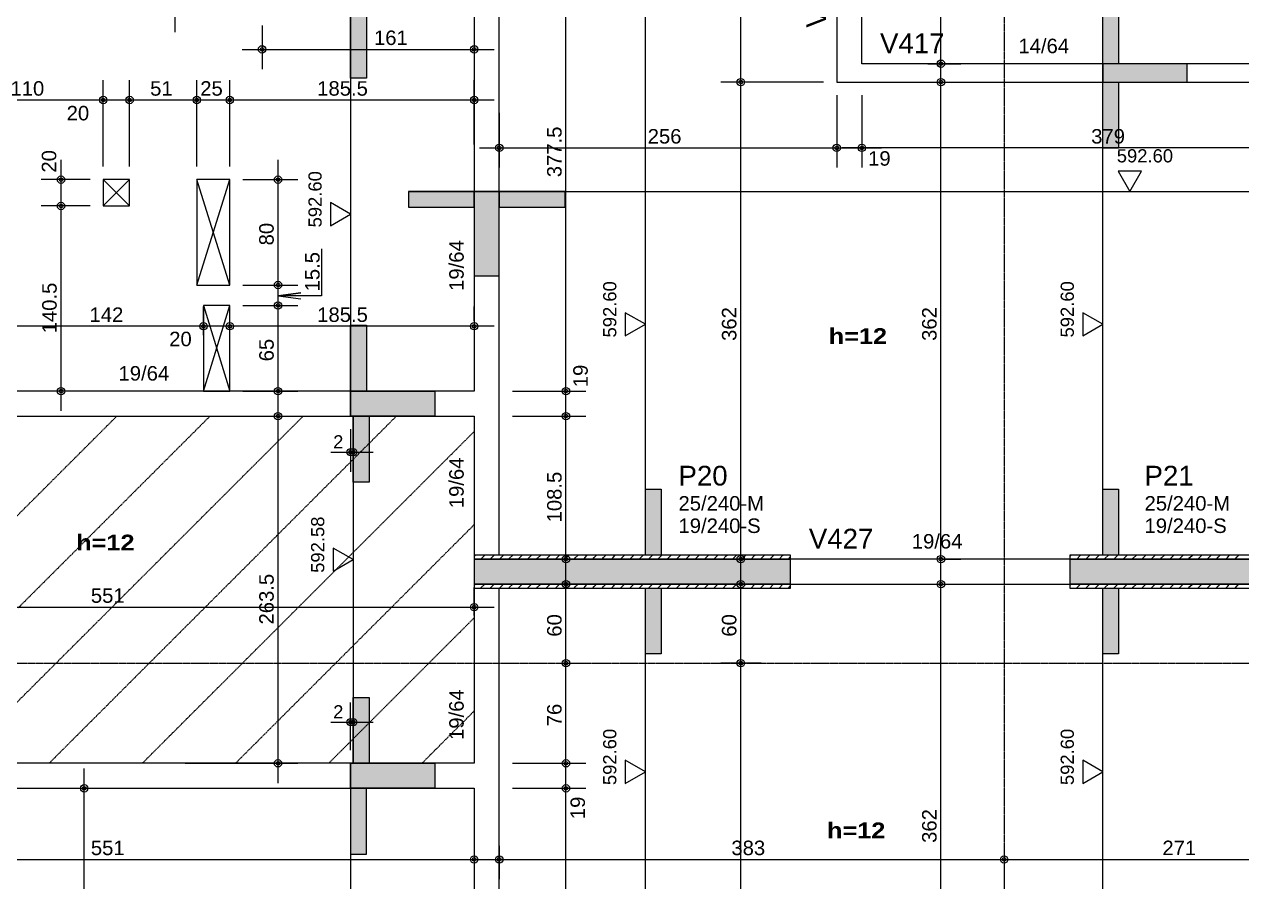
# Model space of a CAD drawing. Extents: x 0 to 7795, y 0 to 4205.
# Drawn here: x 4013 to 4937, y 2441 to 3092 of the extents above; entities that cross this region are included whole.
import ezdxf

# ---------------------------------------------------------------- set-up
doc = ezdxf.new("R2010")
doc.units = 0
doc.header["$MEASUREMENT"] = 0
doc.linetypes.add('ESTILO_TQS_0001', pattern=[1, 0.7, -0.3])
doc.linetypes.add('ESTILO_TQS_0007', pattern=[2.1, 1.5, -0.2, 0.2, -0.2])
for name, color, linetype in [('MTH-224', 4, 'CONTINUOUS'), ('MTH-230', 1, 'CONTINUOUS'), ('MTH-COTAS7', 31, 'CONTINUOUS'), ('MTH-DIM-PILAR', 3, 'CONTINUOUS'), ('MTH-DIM-VIGA', 3, 'CONTINUOUS'), ('MTH-EIXO-214', 4, 'CONTINUOUS'), ('MTH-FACE-VIGA', 7, 'CONTINUOUS'), ('MTH-LINHA-SEÇÃO', 16, 'CONTINUOUS'), ('MTH-PILAR-SEGUE', 5, 'CONTINUOUS'), ('MTH-SIMB_COTA', 3, 'CONTINUOUS'), ('MTH-SOMBRA21', 150, 'CONTINUOUS'), ('MTH-SOMBRA25', 253, 'CONTINUOUS'), ('MTH-TIT1-VIGA', 5, 'CONTINUOUS'), ('MTH-TRACEJADO-216', 1, 'CONTINUOUS'), ('MTH-TXT', 4, 'CONTINUOUS'), ('MTH-TXT-NEGRITO', 5, 'CONTINUOUS')]:
    doc.layers.add(name, color=color, linetype=linetype)
doc.styles.add('TQS_ARIAL', font='arial.ttf')
doc.styles.add('TQS_ARIAL_BLACK', font='ariblk.ttf')

msp = doc.modelspace()

# ---------------------------------------------------------------- linework, layer by layer
at = {"layer": 'MTH-224', "linetype": 'Continuous'}
for points in [[(4843.172702, 2980.528979), (4852.005706, 2965.230509), (4860.83783, 2980.528979), (4843.172702, 2980.528979)], [(4245.416048, 2939.052496), (4260.714518, 2947.8855), (4245.416048, 2956.717624), (4245.416048, 2939.052496)], [(4469.021086, 2855.503772), (4484.319556, 2864.336775), (4469.021086, 2873.1689), (4469.021086, 2855.503772)], [(4816.147961, 2855.503772), (4831.446431, 2864.336775), (4816.147961, 2873.1689), (4816.147961, 2855.503772)], [(4247.416048, 2676.861122), (4262.714518, 2685.694125), (4247.416048, 2694.52625), (4247.416048, 2676.861122)], [(4469.021086, 2515.763455), (4484.319556, 2524.596458), (4469.021086, 2533.428582), (4469.021086, 2515.763455)], [(4816.147961, 2515.763455), (4831.446431, 2524.596458), (4816.147961, 2533.428582), (4816.147961, 2515.763455)]]:
    msp.add_lwpolyline(points, dxfattribs=at)
at = {"layer": 'MTH-230', "linetype": 'Continuous'}
for p, q in [((4073.011366, 2954.1355), (4093.011366, 2974.1355)), ((4093.011366, 2954.1355), (4073.011366, 2974.1355)), ((4144.012171, 2894.1355), (4169.012171, 2974.1355)), ((4169.012171, 2894.1355), (4144.012171, 2974.1355)), ((4149.012171, 2878.6355), (4169.012171, 2813.6355)), ((4149.012171, 2813.6355), (4169.012171, 2878.6355))]:
    msp.add_line(p, q, dxfattribs=at)
at = {"layer": 'MTH-COTAS7', "linetype": 'Continuous'}
for p, q in [((4556.700181, 3033.1355), (4556.700181, 3282.135499)), ((4127.639951, 3086.135499), (4127.639951, 3207.135498)), ((4424.083548, 2798.635501), (4424.083548, 3206.135501)), ((4708.60594, 3047.1355), (4708.60594, 3211.135499)), ((4193.511327, 3091.135499), (4193.511327, 3058.02176)), ((4354.512171, 3089.511837), (4354.512171, 3058.02176)), ((4178.511327, 3073.02176), (4369.512171, 3073.02176)), ((4556.700181, 2671.135501), (4556.700181, 3063.1355)), ((4698.58422, 3062.1355), (4723.60594, 3062.1355)), ((4708.60594, 2671.135501), (4708.60594, 3063.1355)), ((4073.011367, 2984.1355), (4073.011367, 3049.575059)), ((4073.011367, 2984.1355), (4073.011367, 3049.575059)), ((4093.011367, 2984.1355), (4093.011367, 3049.575059)), ((4093.011367, 2984.1355), (4093.011367, 3049.575059)), ((4144.012172, 2984.1355), (4144.012172, 3049.575059)), ((4144.012172, 2984.1355), (4144.012172, 3049.575059)), ((4169.012172, 2984.1355), (4169.012172, 3049.575059)), ((4169.012172, 2984.1355), (4169.012172, 3049.575059)), ((4354.512172, 3000.884726), (4354.512172, 3049.575059)), ((4619.515894, 3048.1355), (4541.700181, 3048.1355)), ((4619.515894, 3048.1355), (4541.700181, 3048.1355)), ((4693.281934, 3048.1355), (4723.60594, 3048.1355)), ((4088.011367, 3034.575059), (3948.011367, 3034.575059)), ((4108.011367, 3034.575059), (4058.011367, 3034.575059)), ((4159.012172, 3034.575059), (4078.011367, 3034.575059)), ((4184.012172, 3034.575059), (4129.012172, 3034.575059)), ((4369.512172, 3034.575059), (4154.012172, 3034.575059)), ((4629.515894, 3038.1355), (4629.515894, 2983.232143)), ((4629.515894, 3038.1355), (4629.515894, 2983.232143)), ((4648.515894, 3038.135502), (4648.515894, 2983.232143)), ((4373.512171, 3024.955142), (4373.512171, 2983.232143)), ((4648.515894, 3028.135502), (4648.515894, 2983.232143)), ((4358.512171, 2998.232143), (4644.515894, 2998.232143)), ((4614.515894, 2998.232143), (4663.515894, 2998.232143)), ((5042.511361, 2998.232143), (4633.515894, 2998.232143)), ((4040.983101, 2939.1355), (4040.983101, 2989.1355)), ((4205.64562, 2879.1355), (4205.64562, 2989.1355)), ((4063.011367, 2974.1355), (4025.983101, 2974.1355)), ((4179.012172, 2974.1355), (4220.64562, 2974.1355)), ((4040.983101, 2798.635501), (4040.983101, 2969.1355)), ((4063.011367, 2954.1355), (4025.983101, 2954.1355)), ((4063.011367, 2954.1355), (4025.983101, 2954.1355)), ((4205.64562, 2863.6355), (4205.64562, 2909.1355)), ((4179.012172, 2894.1355), (4220.64562, 2894.1355)), ((4179.012172, 2894.1355), (4220.64562, 2894.1355)), ((4205.64562, 2798.6355), (4205.64562, 2893.6355)), ((4149.012172, 2863.613104), (4149.012172, 2877.849414)), ((4149.012172, 2856.1355), (4149.012172, 2877.849414)), ((4169.012172, 2856.1355), (4169.012172, 2877.849414)), ((4169.012172, 2856.1355), (4169.012172, 2877.849414)), ((4179.012172, 2878.6355), (4220.64562, 2878.6355)), ((4179.012172, 2878.6355), (4220.64562, 2878.6355)), ((4354.512172, 2867.054335), (4354.512172, 2877.849414)), ((4022.012172, 2862.849414), (3927.010456, 2862.849414)), ((4164.012172, 2862.849414), (3992.012172, 2862.849414)), ((4184.012172, 2862.849414), (4134.012172, 2862.849414)), ((4369.512172, 2862.849414), (4154.012172, 2862.849414)), ((4424.083548, 2779.635501), (4424.083548, 2828.635501)), ((4072.291138, 2813.635501), (4025.983101, 2813.635501)), ((4179.012172, 2813.6355), (4220.64562, 2813.6355)), ((4205.64562, 2516.13677), (4205.64562, 2809.6355)), ((4383.512172, 2813.635501), (4439.083548, 2813.635501)), ((4383.512172, 2813.635501), (4439.083548, 2813.635501)), ((4424.083548, 2671.1355), (4424.083548, 2809.635501)), ((4175.002293, 2794.6355), (4220.64562, 2794.6355)), ((4383.512172, 2794.635501), (4439.083548, 2794.635501)), ((4383.512172, 2794.635501), (4439.083548, 2794.635501)), ((4260.714518, 2784.635501), (4260.714518, 2752.275238)), ((4262.714518, 2784.635501), (4262.714518, 2752.275238)), ((4245.714518, 2767.275238), (4277.714518, 2767.275238)), ((4414.207134, 2686.1355), (4439.083548, 2686.1355)), ((4424.083548, 2592.135465), (4424.083548, 2682.1355)), ((4584.512172, 2686.135501), (4541.700181, 2686.135501)), ((4556.700181, 2592.135465), (4556.700181, 2682.1355)), ((4708.60594, 2290.135499), (4708.60594, 2682.135501)), ((4710.511769, 2686.135501), (4723.60594, 2686.135501)), ((4354.512171, 2643.232998), (4354.512171, 2664.635497)), ((4418.427082, 2667.1355), (4439.083548, 2667.1355)), ((4584.512172, 2667.1355), (4541.700181, 2667.1355)), ((4710.511769, 2667.135501), (4723.60594, 2667.135501)), ((3788.511366, 2649.635497), (4369.512171, 2649.635497)), ((4424.083548, 2516.13677), (4424.083548, 2622.135465)), ((4556.700181, 2290.135499), (4556.700181, 2622.135465)), ((4431.504698, 2607.135465), (4439.083548, 2607.135465)), ((4431.504698, 2607.135465), (4439.083548, 2607.135465)), ((4572.175771, 2607.135465), (4541.700181, 2607.135465)), ((4572.175771, 2607.135465), (4541.700181, 2607.135465)), ((4260.714518, 2541.13677), (4260.714518, 2577.346098)), ((4262.714518, 2541.13677), (4262.714518, 2577.346098)), ((4245.714518, 2562.346098), (4277.714518, 2562.346098)), ((4424.083548, 2497.13677), (4424.083548, 2546.13677)), ((4135.113502, 2531.13677), (4220.64562, 2531.13677)), ((4383.512172, 2531.13677), (4439.083548, 2531.13677)), ((4383.512172, 2531.13677), (4439.083548, 2531.13677)), ((4058.605003, 2237.135488), (4058.605003, 2527.13677)), ((4424.083548, 2071.135503), (4424.083548, 2527.13677)), ((4054.511769, 2512.13677), (4073.605003, 2512.13677)), ((4383.512172, 2512.13677), (4439.083548, 2512.13677)), ((4383.512172, 2512.13677), (4439.083548, 2512.13677)), ((4354.512171, 2470.136523), (4354.512171, 2443.127822)), ((4373.512171, 2468.607125), (4373.512171, 2443.127822)), ((3788.511366, 2458.127822), (4369.512171, 2458.127822)), ((4358.512171, 2458.127822), (4771.511366, 2458.127822)), ((4741.511366, 2458.127822), (5042.511361, 2458.127822)), ((4756.511366, 2464.094211), (4756.511366, 2443.127822)), ((4756.511366, 2464.094211), (4756.511366, 2443.127822))]:
    msp.add_line(p, q, dxfattribs=at)
msp.add_lwpolyline([(4238.642668, 2921.535905), (4238.642668, 2885.918751), (4205.64562, 2885.918751), (4222.995905, 2888.202959), (4205.64562, 2885.918751), (4222.995905, 2883.634542)], dxfattribs=at)
at = {"layer": 'MTH-EIXO-214', "linetype": 'ESTILO_TQS_0007'}
for p, q in [((4756.511366, 3791.636556), (4756.511366, 1718.135501)), ((401.511366, 2607.135465), (5503.511366, 2607.135465))]:
    msp.add_line(p, q, dxfattribs=at)
at = {"layer": 'MTH-FACE-VIGA', "linetype": 'Continuous'}
for p, q in [((4354.512171, 2688.189215), (4355.458459, 2689.135503)), ((4359.593037, 2686.199013), (4362.529526, 2689.135503)), ((4366.753612, 2686.288521), (4369.600594, 2689.135503)), ((4373.914187, 2686.378028), (4376.671662, 2689.135503)), ((4381.074762, 2686.467535), (4383.74273, 2689.135503)), ((4388.235337, 2686.557042), (4390.813798, 2689.135503)), ((4395.395912, 2686.646549), (4397.884865, 2689.135503)), ((4402.556487, 2686.736057), (4404.955933, 2689.135503)), ((4409.717062, 2686.825564), (4412.027001, 2689.135503)), ((4416.877637, 2686.915071), (4419.098069, 2689.135503)), ((4424.038212, 2687.004578), (4426.169137, 2689.135503)), ((4431.198787, 2687.094085), (4433.240205, 2689.135503)), ((4438.359362, 2687.183592), (4440.311272, 2689.135503)), ((4445.519937, 2687.2731), (4447.38234, 2689.135503)), ((4452.680512, 2687.362607), (4454.453408, 2689.135503)), ((4459.841087, 2687.452114), (4461.524476, 2689.135503)), ((4467.001662, 2687.541621), (4468.595544, 2689.135503)), ((4474.162237, 2687.631128), (4475.666611, 2689.135503)), ((4481.322812, 2687.720636), (4482.737679, 2689.135503)), ((4486.808747, 2686.135503), (4488.483387, 2687.810143)), ((4488.483387, 2687.810143), (4489.808747, 2689.135503)), ((4493.879815, 2686.135503), (4495.643962, 2687.89965)), ((4495.643962, 2687.89965), (4496.879815, 2689.135503)), ((4500.950883, 2686.135503), (4502.804537, 2687.989157)), ((4502.804537, 2687.989157), (4503.950883, 2689.135503)), ((4508.02195, 2686.135503), (4509.965112, 2688.078664)), ((4509.965112, 2688.078664), (4511.02195, 2689.135503)), ((4515.093018, 2686.135503), (4517.125687, 2688.168172)), ((4517.125687, 2688.168172), (4518.093018, 2689.135503)), ((4522.164086, 2686.135503), (4524.286262, 2688.257679)), ((4524.286262, 2688.257679), (4525.164086, 2689.135503)), ((4529.235154, 2686.135503), (4531.446837, 2688.347186)), ((4531.446837, 2688.347186), (4532.235154, 2689.135503)), ((4536.306222, 2686.135503), (4538.607412, 2688.436693)), ((4538.607412, 2688.436693), (4539.306222, 2689.135503)), ((4543.37729, 2686.135503), (4545.767987, 2688.5262)), ((4545.767987, 2688.5262), (4546.37729, 2689.135503)), ((4550.448357, 2686.135503), (4552.928562, 2688.615707)), ((4552.928562, 2688.615707), (4553.448357, 2689.135503)), ((4557.519425, 2686.135503), (4560.089137, 2688.705215)), ((4560.089137, 2688.705215), (4560.519425, 2689.135503)), ((4564.590493, 2686.135503), (4567.249712, 2688.794722)), ((4567.249712, 2688.794722), (4567.590493, 2689.135503)), ((4571.661561, 2686.135503), (4574.410287, 2688.884229)), ((4574.410287, 2688.884229), (4574.661561, 2689.135503)), ((4578.732629, 2686.135503), (4581.570862, 2688.973736)), ((4581.570862, 2688.973736), (4581.732629, 2689.135503)), ((4585.803696, 2686.135503), (4588.731437, 2689.063243)), ((4588.731437, 2689.063243), (4588.803696, 2689.135503)), ((4592.874764, 2686.135503), (4594.512171, 2687.77291)), ((4806.511361, 2688.189215), (4807.457649, 2689.135503)), ((4811.592227, 2686.199013), (4814.528716, 2689.135503)), ((4818.752802, 2686.288521), (4821.599784, 2689.135503)), ((4825.913377, 2686.378028), (4828.670852, 2689.135503)), ((4833.073952, 2686.467535), (4835.74192, 2689.135503)), ((4840.234527, 2686.557042), (4842.812988, 2689.135503)), ((4847.395102, 2686.646549), (4849.884055, 2689.135503)), ((4854.555677, 2686.736057), (4856.955123, 2689.135503)), ((4861.716252, 2686.825564), (4864.026191, 2689.135503)), ((4868.876827, 2686.915071), (4871.097259, 2689.135503)), ((4876.037402, 2687.004578), (4878.168327, 2689.135503)), ((4883.197977, 2687.094085), (4885.239395, 2689.135503)), ((4890.358552, 2687.183592), (4892.310462, 2689.135503)), ((4897.519127, 2687.2731), (4899.38153, 2689.135503)), ((4904.679702, 2687.362607), (4906.452598, 2689.135503)), ((4911.840277, 2687.452114), (4913.523666, 2689.135503)), ((4919.000852, 2687.541621), (4920.594734, 2689.135503)), ((4926.161427, 2687.631128), (4927.665801, 2689.135503)), ((4933.322002, 2687.720636), (4934.736869, 2689.135503)), ((4359.529526, 2686.135503), (4359.593037, 2686.199013)), ((4366.600594, 2686.135503), (4366.753612, 2686.288521)), ((4373.671662, 2686.135503), (4373.914187, 2686.378028)), ((4380.74273, 2686.135503), (4381.074762, 2686.467535)), ((4387.813798, 2686.135503), (4388.235337, 2686.557042)), ((4394.884865, 2686.135503), (4395.395912, 2686.646549)), ((4401.955933, 2686.135503), (4402.556487, 2686.736057)), ((4409.027001, 2686.135503), (4409.717062, 2686.825564)), ((4416.098069, 2686.135503), (4416.877637, 2686.915071)), ((4423.169137, 2686.135503), (4424.038212, 2687.004578)), ((4430.240205, 2686.135503), (4431.198787, 2687.094085)), ((4437.311272, 2686.135503), (4438.359362, 2687.183592)), ((4444.38234, 2686.135503), (4445.519937, 2687.2731)), ((4451.453408, 2686.135503), (4452.680512, 2687.362607)), ((4458.524476, 2686.135503), (4459.841087, 2687.452114)), ((4465.595544, 2686.135503), (4467.001662, 2687.541621)), ((4472.666611, 2686.135503), (4474.162237, 2687.631128)), ((4479.737679, 2686.135503), (4481.322812, 2687.720636)), ((4811.528716, 2686.135503), (4811.592227, 2686.199013)), ((4818.599784, 2686.135503), (4818.752802, 2686.288521)), ((4825.670852, 2686.135503), (4825.913377, 2686.378028)), ((4832.74192, 2686.135503), (4833.073952, 2686.467535)), ((4839.812988, 2686.135503), (4840.234527, 2686.557042)), ((4846.884055, 2686.135503), (4847.395102, 2686.646549)), ((4853.955123, 2686.135503), (4854.555677, 2686.736057)), ((4861.026191, 2686.135503), (4861.716252, 2686.825564)), ((4868.097259, 2686.135503), (4868.876827, 2686.915071)), ((4875.168327, 2686.135503), (4876.037402, 2687.004578)), ((4882.239395, 2686.135503), (4883.197977, 2687.094085)), ((4889.310462, 2686.135503), (4890.358552, 2687.183592)), ((4896.38153, 2686.135503), (4897.519127, 2687.2731)), ((4903.452598, 2686.135503), (4904.679702, 2687.362607)), ((4910.523666, 2686.135503), (4911.840277, 2687.452114)), ((4917.594734, 2686.135503), (4919.000852, 2687.541621)), ((4924.665801, 2686.135503), (4926.161427, 2687.631128)), ((4931.736869, 2686.135503), (4933.322002, 2687.720636)), ((4354.512171, 2666.189215), (4355.458459, 2667.135503)), ((4359.529526, 2664.135503), (4359.593037, 2664.199013)), ((4359.593037, 2664.199013), (4362.529526, 2667.135503)), ((4366.600594, 2664.135503), (4366.753612, 2664.288521)), ((4366.753612, 2664.288521), (4369.600594, 2667.135503)), ((4373.671662, 2664.135503), (4373.914187, 2664.378028)), ((4373.914187, 2664.378028), (4376.671662, 2667.135503)), ((4380.74273, 2664.135503), (4381.074762, 2664.467535)), ((4381.074762, 2664.467535), (4383.74273, 2667.135503)), ((4387.813798, 2664.135503), (4388.235337, 2664.557042)), ((4388.235337, 2664.557042), (4390.813798, 2667.135503)), ((4394.884865, 2664.135503), (4395.395912, 2664.646549)), ((4395.395912, 2664.646549), (4397.884865, 2667.135503)), ((4401.955933, 2664.135503), (4402.556487, 2664.736057)), ((4402.556487, 2664.736057), (4404.955933, 2667.135503)), ((4409.027001, 2664.135503), (4409.717062, 2664.825564)), ((4409.717062, 2664.825564), (4412.027001, 2667.135503)), ((4416.098069, 2664.135503), (4416.877637, 2664.915071)), ((4416.877637, 2664.915071), (4419.098069, 2667.135503)), ((4423.169137, 2664.135503), (4424.038212, 2665.004578)), ((4424.038212, 2665.004578), (4426.169137, 2667.135503)), ((4430.240205, 2664.135503), (4431.198787, 2665.094085)), ((4431.198787, 2665.094085), (4433.240205, 2667.135503)), ((4437.311272, 2664.135503), (4438.359362, 2665.183592)), ((4438.359362, 2665.183592), (4440.311272, 2667.135503)), ((4444.38234, 2664.135503), (4445.519937, 2665.2731)), ((4445.519937, 2665.2731), (4447.38234, 2667.135503)), ((4451.453408, 2664.135503), (4452.680512, 2665.362607)), ((4452.680512, 2665.362607), (4454.453408, 2667.135503)), ((4458.524476, 2664.135503), (4459.841087, 2665.452114)), ((4459.841087, 2665.452114), (4461.524476, 2667.135503)), ((4465.595544, 2664.135503), (4467.001662, 2665.541621)), ((4467.001662, 2665.541621), (4468.595544, 2667.135503)), ((4472.666611, 2664.135503), (4474.162237, 2665.631128)), ((4474.162237, 2665.631128), (4475.666611, 2667.135503)), ((4479.737679, 2664.135503), (4481.322812, 2665.720636)), ((4481.322812, 2665.720636), (4482.737679, 2667.135503)), ((4486.808747, 2664.135503), (4488.483387, 2665.810143)), ((4488.483387, 2665.810143), (4489.808747, 2667.135503)), ((4493.879815, 2664.135503), (4495.643962, 2665.89965)), ((4495.643962, 2665.89965), (4496.879815, 2667.135503)), ((4500.950883, 2664.135503), (4502.804537, 2665.989157)), ((4502.804537, 2665.989157), (4503.950883, 2667.135503)), ((4508.02195, 2664.135503), (4509.965112, 2666.078664)), ((4509.965112, 2666.078664), (4511.02195, 2667.135503)), ((4515.093018, 2664.135503), (4517.125687, 2666.168172)), ((4517.125687, 2666.168172), (4518.093018, 2667.135503)), ((4522.164086, 2664.135503), (4524.286262, 2666.257679)), ((4524.286262, 2666.257679), (4525.164086, 2667.135503)), ((4529.235154, 2664.135503), (4531.446837, 2666.347186)), ((4531.446837, 2666.347186), (4532.235154, 2667.135503)), ((4536.306222, 2664.135503), (4538.607412, 2666.436693)), ((4538.607412, 2666.436693), (4539.306222, 2667.135503)), ((4543.37729, 2664.135503), (4545.767987, 2666.5262)), ((4545.767987, 2666.5262), (4546.37729, 2667.135503)), ((4550.448357, 2664.135503), (4552.928562, 2666.615707)), ((4552.928562, 2666.615707), (4553.448357, 2667.135503)), ((4557.519425, 2664.135503), (4560.089137, 2666.705215)), ((4560.089137, 2666.705215), (4560.519425, 2667.135503)), ((4564.590493, 2664.135503), (4567.249712, 2666.794722)), ((4567.249712, 2666.794722), (4567.590493, 2667.135503)), ((4571.661561, 2664.135503), (4574.410287, 2666.884229)), ((4574.410287, 2666.884229), (4574.661561, 2667.135503)), ((4578.732629, 2664.135503), (4581.570862, 2666.973736)), ((4581.570862, 2666.973736), (4581.732629, 2667.135503)), ((4585.803696, 2664.135503), (4588.731437, 2667.063243)), ((4588.731437, 2667.063243), (4588.803696, 2667.135503)), ((4592.874764, 2664.135503), (4594.512171, 2665.77291)), ((4806.511361, 2666.189215), (4807.457649, 2667.135503)), ((4811.528716, 2664.135503), (4811.592227, 2664.199013)), ((4811.592227, 2664.199013), (4814.528716, 2667.135503)), ((4818.599784, 2664.135503), (4818.752802, 2664.288521)), ((4818.752802, 2664.288521), (4821.599784, 2667.135503)), ((4825.670852, 2664.135503), (4825.913377, 2664.378028)), ((4825.913377, 2664.378028), (4828.670852, 2667.135503)), ((4832.74192, 2664.135503), (4833.073952, 2664.467535)), ((4833.073952, 2664.467535), (4835.74192, 2667.135503)), ((4839.812988, 2664.135503), (4840.234527, 2664.557042)), ((4840.234527, 2664.557042), (4842.812988, 2667.135503)), ((4846.884055, 2664.135503), (4847.395102, 2664.646549)), ((4847.395102, 2664.646549), (4849.884055, 2667.135503)), ((4853.955123, 2664.135503), (4854.555677, 2664.736057)), ((4854.555677, 2664.736057), (4856.955123, 2667.135503)), ((4861.026191, 2664.135503), (4861.716252, 2664.825564)), ((4861.716252, 2664.825564), (4864.026191, 2667.135503)), ((4868.097259, 2664.135503), (4868.876827, 2664.915071)), ((4868.876827, 2664.915071), (4871.097259, 2667.135503)), ((4875.168327, 2664.135503), (4876.037402, 2665.004578)), ((4876.037402, 2665.004578), (4878.168327, 2667.135503)), ((4882.239395, 2664.135503), (4883.197977, 2665.094085)), ((4883.197977, 2665.094085), (4885.239395, 2667.135503)), ((4889.310462, 2664.135503), (4890.358552, 2665.183592)), ((4890.358552, 2665.183592), (4892.310462, 2667.135503)), ((4896.38153, 2664.135503), (4897.519127, 2665.2731)), ((4897.519127, 2665.2731), (4899.38153, 2667.135503)), ((4903.452598, 2664.135503), (4904.679702, 2665.362607)), ((4904.679702, 2665.362607), (4906.452598, 2667.135503)), ((4910.523666, 2664.135503), (4911.840277, 2665.452114)), ((4911.840277, 2665.452114), (4913.523666, 2667.135503)), ((4917.594734, 2664.135503), (4919.000852, 2665.541621)), ((4919.000852, 2665.541621), (4920.594734, 2667.135503)), ((4924.665801, 2664.135503), (4926.161427, 2665.631128)), ((4926.161427, 2665.631128), (4927.665801, 2667.135503)), ((4931.736869, 2664.135503), (4933.322002, 2665.720636)), ((4933.322002, 2665.720636), (4934.736869, 2667.135503))]:
    msp.add_line(p, q, dxfattribs=at)
for points in [[(4629.515894, 3196.135499), (4629.515894, 3048.1355)], [(4648.515894, 3062.1355), (4648.515894, 3196.135499)], [(4354.512171, 3191.135501), (4354.512171, 2813.6355)], [(4373.512171, 2804.1355), (4373.512171, 3191.135501)], [(5309.511366, 3062.1355), (4648.515894, 3062.1355)], [(4629.515894, 3048.1355), (4925.511366, 3048.1355)], [(4925.511366, 3048.1355), (5027.511361, 3048.1355)], [(4073.011366, 2954.1355), (4093.011366, 2954.1355), (4093.011366, 2974.1355), (4073.011366, 2974.1355), (4073.011366, 2954.1355)], [(4144.012171, 2894.1355), (4169.012171, 2894.1355), (4169.012171, 2974.1355), (4144.012171, 2974.1355), (4144.012171, 2894.1355)], [(4149.012171, 2878.6355), (4149.012171, 2813.6355), (4169.012171, 2813.6355), (4169.012171, 2878.6355), (4149.012171, 2878.6355)], [(4354.512171, 2813.6355), (3694.511365, 2813.6355)], [(4373.512171, 2689.135503), (4373.512171, 2804.1355)], [(3694.511365, 2794.6355), (4354.512171, 2794.6355)], [(4354.512171, 2794.6355), (4354.512171, 2686.1355)], [(4594.512171, 2689.135503), (4354.512171, 2689.135503), (4354.512171, 2686.135503), (4594.512171, 2686.135503), (4594.512171, 2689.135503)], [(5046.511361, 2689.135503), (4806.511361, 2689.135503), (4806.511361, 2686.135503), (5046.511361, 2686.135503), (5046.511361, 2689.135503)], [(4806.511366, 2686.1355), (4594.512171, 2686.1355)], [(4594.512171, 2667.135503), (4354.512171, 2667.135503), (4354.512171, 2664.135503), (4594.512171, 2664.135503), (4594.512171, 2667.135503)], [(4354.512171, 2667.1355), (4354.512171, 2531.13677)], [(4373.512171, 2521.63677), (4373.512171, 2664.1355)], [(4594.512171, 2667.1355), (4806.511366, 2667.1355)], [(5046.511361, 2667.135503), (4806.511361, 2667.135503), (4806.511361, 2664.135503), (5046.511361, 2664.135503), (5046.511361, 2667.135503)], [(4354.512171, 2531.13677), (3734.511366, 2531.13677)], [(4373.512171, 2086.135503), (4373.512171, 2521.63677)], [(3734.511366, 2512.13677), (4354.512171, 2512.13677)], [(4354.512171, 2512.13677), (4354.512171, 2086.135503)]]:
    msp.add_lwpolyline(points, dxfattribs=at)
at = {"layer": 'MTH-LINHA-SEÇÃO', "linetype": 'Continuous'}
for p, q in [((4831.446431, 2689.135503), (4831.446431, 3386.135501)), ((4484.319556, 2689.135503), (4484.319556, 3286.135499)), ((4260.714518, 3101.135499), (4260.714518, 2794.635501)), ((4304.512172, 2965.230509), (5046.511362, 2965.230509)), ((4262.714518, 2794.635501), (4262.714518, 2531.13677)), ((4484.319556, 2067.135503), (4484.319556, 2664.135503)), ((4831.446431, 1967.135501), (4831.446431, 2664.135503)), ((4260.714518, 2531.13677), (4260.714518, 2252.1355))]:
    msp.add_line(p, q, dxfattribs=at)
for points in [[(4831.446431, 3062.1355), (4831.446431, 3112.1355), (4843.446431, 3112.1355), (4843.446431, 3062.1355), (4831.446431, 3062.1355)], [(4260.714518, 3051.135499), (4260.714518, 3101.135499), (4272.714518, 3101.135499), (4272.714518, 3051.135499), (4260.714518, 3051.135499)], [(4895.446431, 3062.1355), (4831.446431, 3062.1355), (4831.446431, 3048.1355), (4895.446431, 3048.1355), (4895.446431, 3062.1355)], [(4831.446431, 2998.1355), (4831.446431, 3048.1355), (4843.446431, 3048.1355), (4843.446431, 2998.1355), (4831.446431, 2998.1355)], [(4354.512172, 2965.230509), (4304.512172, 2965.230509), (4304.512172, 2953.230509), (4354.512172, 2953.230509), (4354.512172, 2965.230509)], [(4373.512172, 2965.230509), (4354.512172, 2965.230509), (4354.512172, 2901.230509), (4373.512172, 2901.230509), (4373.512172, 2965.230509)], [(4423.512172, 2965.230509), (4373.512172, 2965.230509), (4373.512172, 2953.230509), (4423.512172, 2953.230509), (4423.512172, 2965.230509)], [(4260.714518, 2813.635501), (4260.714518, 2863.635501), (4272.714518, 2863.635501), (4272.714518, 2813.635501), (4260.714518, 2813.635501)], [(4260.714518, 2794.635501), (4260.714518, 2813.635501), (4324.714518, 2813.635501), (4324.714518, 2794.635501), (4260.714518, 2794.635501)], [(4262.714518, 2744.635501), (4262.714518, 2794.635501), (4274.714518, 2794.635501), (4274.714518, 2744.635501), (4262.714518, 2744.635501)], [(4484.319556, 2689.135503), (4484.319556, 2739.135503), (4496.319556, 2739.135503), (4496.319556, 2689.135503), (4484.319556, 2689.135503)], [(4831.446431, 2689.135503), (4831.446431, 2739.135503), (4843.446431, 2739.135503), (4843.446431, 2689.135503), (4831.446431, 2689.135503)], [(4484.319556, 2614.135503), (4484.319556, 2664.135503), (4496.319556, 2664.135503), (4496.319556, 2614.135503), (4484.319556, 2614.135503)], [(4831.446431, 2614.135503), (4831.446431, 2664.135503), (4843.446431, 2664.135503), (4843.446431, 2614.135503), (4831.446431, 2614.135503)], [(4262.714518, 2531.13677), (4262.714518, 2581.13677), (4274.714518, 2581.13677), (4274.714518, 2531.13677), (4262.714518, 2531.13677)], [(4260.714518, 2512.13677), (4260.714518, 2531.13677), (4324.714518, 2531.13677), (4324.714518, 2512.13677), (4260.714518, 2512.13677)], [(4260.714518, 2512.13677), (4260.714518, 2462.13677), (4272.714518, 2462.13677), (4272.714518, 2512.13677), (4260.714518, 2512.13677)]]:
    msp.add_lwpolyline(points, dxfattribs=at)
at = {"layer": 'MTH-PILAR-SEGUE', "linetype": 'Continuous'}
for points in [[(4594.512171, 2667.1355), (4594.512171, 2686.1355), (4354.512171, 2686.1355), (4354.512171, 2667.1355), (4594.512171, 2667.1355)], [(5046.511366, 2667.1355), (5046.511366, 2686.1355), (4806.511366, 2686.1355), (4806.511366, 2667.1355), (5046.511366, 2667.1355)]]:
    msp.add_lwpolyline(points, dxfattribs=at)
at = {"layer": 'MTH-SIMB_COTA', "linetype": 'Continuous'}
for centre, radius in [((4193.511327, 3073.02176), 2.8), ((4354.512171, 3073.02176), 2.8), ((4193.511327, 3073.02176), 1.4), ((4354.512171, 3073.02176), 1.4), ((4708.60594, 3062.1355), 2.8), ((4708.60594, 3062.1355), 1.4), ((4556.700181, 3048.1355), 2.8), ((4556.700181, 3048.1355), 2.8), ((4556.700181, 3048.1355), 1.4), ((4556.700181, 3048.1355), 1.4), ((4708.60594, 3048.1355), 2.8), ((4708.60594, 3048.1355), 1.4), ((4073.011367, 3034.575059), 2.8), ((4073.011367, 3034.575059), 2.8), ((4073.011367, 3034.575059), 1.4), ((4073.011367, 3034.575059), 1.4), ((4093.011367, 3034.575059), 2.8), ((4093.011367, 3034.575059), 2.8), ((4093.011367, 3034.575059), 1.4), ((4093.011367, 3034.575059), 1.4), ((4144.012172, 3034.575059), 2.8), ((4144.012172, 3034.575059), 2.8), ((4144.012172, 3034.575059), 1.4), ((4144.012172, 3034.575059), 1.4), ((4169.012172, 3034.575059), 2.8), ((4169.012172, 3034.575059), 2.8), ((4169.012172, 3034.575059), 1.4), ((4169.012172, 3034.575059), 1.4), ((4354.512172, 3034.575059), 2.8), ((4354.512172, 3034.575059), 1.4), ((4373.512171, 2998.232143), 2.8), ((4373.512171, 2998.232143), 1.4), ((4629.515894, 2998.232143), 2.8), ((4629.515894, 2998.232143), 2.8), ((4629.515894, 2998.232143), 1.4), ((4629.515894, 2998.232143), 1.4), ((4648.515894, 2998.232143), 2.8), ((4648.515894, 2998.232143), 2.8), ((4648.515894, 2998.232143), 1.4), ((4648.515894, 2998.232143), 1.4), ((4040.983101, 2974.1355), 2.8), ((4040.983101, 2974.1355), 1.4), ((4205.64562, 2974.1355), 2.8), ((4205.64562, 2974.1355), 1.4), ((4040.983101, 2954.1355), 2.8), ((4040.983101, 2954.1355), 2.8), ((4040.983101, 2954.1355), 1.4), ((4040.983101, 2954.1355), 1.4), ((4205.64562, 2894.1355), 2.8), ((4205.64562, 2894.1355), 2.8), ((4205.64562, 2894.1355), 1.4), ((4205.64562, 2894.1355), 1.4), ((4205.64562, 2878.6355), 2.8), ((4205.64562, 2878.6355), 2.8), ((4205.64562, 2878.6355), 1.4), ((4205.64562, 2878.6355), 1.4), ((4149.012172, 2862.849414), 2.8), ((4149.012172, 2862.849414), 2.8), ((4149.012172, 2862.849414), 1.4), ((4149.012172, 2862.849414), 1.4), ((4169.012172, 2862.849414), 2.8), ((4169.012172, 2862.849414), 2.8), ((4169.012172, 2862.849414), 1.4), ((4169.012172, 2862.849414), 1.4), ((4354.512172, 2862.849414), 2.8), ((4354.512172, 2862.849414), 1.4), ((4040.983101, 2813.635501), 2.8), ((4040.983101, 2813.635501), 1.4), ((4205.64562, 2813.6355), 2.8), ((4205.64562, 2813.6355), 1.4), ((4424.083548, 2813.635501), 2.8), ((4424.083548, 2813.635501), 2.8), ((4424.083548, 2813.635501), 1.4), ((4424.083548, 2813.635501), 1.4), ((4205.64562, 2794.6355), 2.8), ((4205.64562, 2794.6355), 1.4), ((4424.083548, 2794.635501), 2.8), ((4424.083548, 2794.635501), 2.8), ((4424.083548, 2794.635501), 1.4), ((4424.083548, 2794.635501), 1.4), ((4260.714518, 2767.275238), 2.8), ((4260.714518, 2767.275238), 1.4), ((4262.714518, 2767.275238), 2.8), ((4262.714518, 2767.275238), 1.4), ((4424.083548, 2686.1355), 2.8), ((4556.700181, 2686.135501), 2.8), ((4708.60594, 2686.135501), 2.8), ((4424.083548, 2686.1355), 1.4), ((4556.700181, 2686.135501), 1.4), ((4708.60594, 2686.135501), 1.4), ((4424.083548, 2667.1355), 2.8), ((4556.700181, 2667.1355), 2.8), ((4708.60594, 2667.135501), 2.8), ((4424.083548, 2667.1355), 1.4), ((4556.700181, 2667.1355), 1.4), ((4708.60594, 2667.135501), 1.4), ((4354.512171, 2649.635497), 2.8), ((4354.512171, 2649.635497), 1.4), ((4424.083548, 2607.135465), 2.8), ((4424.083548, 2607.135465), 2.8), ((4424.083548, 2607.135465), 1.4), ((4424.083548, 2607.135465), 1.4), ((4556.700181, 2607.135465), 2.8), ((4556.700181, 2607.135465), 2.8), ((4556.700181, 2607.135465), 1.4), ((4556.700181, 2607.135465), 1.4), ((4260.714518, 2562.346098), 2.8), ((4260.714518, 2562.346098), 1.4), ((4262.714518, 2562.346098), 2.8), ((4262.714518, 2562.346098), 1.4), ((4205.64562, 2531.13677), 2.8), ((4205.64562, 2531.13677), 1.4), ((4424.083548, 2531.13677), 2.8), ((4424.083548, 2531.13677), 2.8), ((4424.083548, 2531.13677), 1.4), ((4424.083548, 2531.13677), 1.4), ((4058.605003, 2512.13677), 2.8), ((4058.605003, 2512.13677), 1.4), ((4424.083548, 2512.13677), 2.8), ((4424.083548, 2512.13677), 2.8), ((4424.083548, 2512.13677), 1.4), ((4424.083548, 2512.13677), 1.4), ((4354.512171, 2458.127822), 2.8), ((4354.512171, 2458.127822), 1.4), ((4373.512171, 2458.127822), 2.8), ((4373.512171, 2458.127822), 1.4), ((4756.511366, 2458.127822), 2.8), ((4756.511366, 2458.127822), 2.8), ((4756.511366, 2458.127822), 1.4), ((4756.511366, 2458.127822), 1.4)]:
    msp.add_circle(centre, radius, dxfattribs=at)
at = {"layer": 'MTH-SOMBRA21', "linetype": 'Continuous'}
for points in [[(4831.446431, 3062.1355), (4831.446431, 3112.1355), (4843.446431, 3112.1355)], [(4831.446431, 3062.1355), (4843.446431, 3112.1355), (4843.446431, 3062.1355)], [(4260.714518, 3051.135499), (4260.714518, 3101.135499), (4272.714518, 3101.135499)], [(4260.714518, 3051.135499), (4272.714518, 3101.135499), (4272.714518, 3051.135499)], [(4831.446431, 3062.1355), (4843.446431, 3062.1355), (4831.446431, 3062.1355)], [(4895.446431, 3062.1355), (4831.446431, 3062.1355), (4831.446431, 3048.1355)], [(4895.446431, 3062.1355), (4831.446431, 3048.1355), (4895.446431, 3048.1355)], [(4895.446431, 3062.1355), (4895.446431, 3048.1355), (4895.446431, 3062.1355)], [(4260.714518, 3051.135499), (4272.714518, 3051.135499), (4260.714518, 3051.135499)], [(4831.446431, 2998.1355), (4831.446431, 3048.1355), (4843.446431, 3048.1355)], [(4831.446431, 2998.1355), (4843.446431, 3048.1355), (4843.446431, 2998.1355)], [(4831.446431, 2998.1355), (4843.446431, 2998.1355), (4831.446431, 2998.1355)], [(4354.512172, 2965.230509), (4304.512172, 2965.230509), (4304.512172, 2953.230509)], [(4354.512172, 2965.230509), (4304.512172, 2953.230509), (4354.512172, 2953.230509)], [(4354.512172, 2965.230509), (4354.512172, 2953.230509), (4354.512172, 2965.230509)], [(4373.512172, 2965.230509), (4354.512172, 2965.230509), (4354.512172, 2901.230509)], [(4373.512172, 2965.230509), (4354.512172, 2901.230509), (4373.512172, 2901.230509)], [(4423.512172, 2965.230509), (4373.512172, 2965.230509), (4373.512172, 2953.230509)], [(4423.512172, 2965.230509), (4373.512172, 2953.230509), (4423.512172, 2953.230509)], [(4373.512172, 2965.230509), (4373.512172, 2901.230509), (4373.512172, 2965.230509)], [(4423.512172, 2965.230509), (4423.512172, 2953.230509), (4423.512172, 2965.230509)], [(4260.714518, 2813.635501), (4260.714518, 2863.635501), (4272.714518, 2863.635501)], [(4260.714518, 2813.635501), (4272.714518, 2863.635501), (4272.714518, 2813.635501)], [(4260.714518, 2813.635501), (4272.714518, 2813.635501), (4260.714518, 2813.635501)], [(4260.714518, 2794.635501), (4260.714518, 2813.635501), (4324.714518, 2813.635501)], [(4260.714518, 2794.635501), (4324.714518, 2813.635501), (4324.714518, 2794.635501)], [(4260.714518, 2794.635501), (4324.714518, 2794.635501), (4260.714518, 2794.635501)], [(4262.714518, 2744.635501), (4262.714518, 2794.635501), (4274.714518, 2794.635501)], [(4262.714518, 2744.635501), (4274.714518, 2794.635501), (4274.714518, 2744.635501)], [(4262.714518, 2744.635501), (4274.714518, 2744.635501), (4262.714518, 2744.635501)], [(4484.319556, 2689.135503), (4484.319556, 2739.135503), (4496.319556, 2739.135503)], [(4484.319556, 2689.135503), (4496.319556, 2739.135503), (4496.319556, 2689.135503)], [(4831.446431, 2689.135503), (4831.446431, 2739.135503), (4843.446431, 2739.135503)], [(4831.446431, 2689.135503), (4843.446431, 2739.135503), (4843.446431, 2689.135503)], [(4484.319556, 2689.135503), (4496.319556, 2689.135503), (4484.319556, 2689.135503)], [(4831.446431, 2689.135503), (4843.446431, 2689.135503), (4831.446431, 2689.135503)], [(4484.319556, 2614.135503), (4484.319556, 2664.135503), (4496.319556, 2664.135503)], [(4484.319556, 2614.135503), (4496.319556, 2664.135503), (4496.319556, 2614.135503)], [(4831.446431, 2614.135503), (4831.446431, 2664.135503), (4843.446431, 2664.135503)], [(4831.446431, 2614.135503), (4843.446431, 2664.135503), (4843.446431, 2614.135503)], [(4484.319556, 2614.135503), (4496.319556, 2614.135503), (4484.319556, 2614.135503)], [(4831.446431, 2614.135503), (4843.446431, 2614.135503), (4831.446431, 2614.135503)], [(4262.714518, 2531.13677), (4262.714518, 2581.13677), (4274.714518, 2581.13677)], [(4262.714518, 2531.13677), (4274.714518, 2581.13677), (4274.714518, 2531.13677)], [(4260.714518, 2512.13677), (4260.714518, 2531.13677), (4324.714518, 2531.13677)], [(4260.714518, 2512.13677), (4324.714518, 2531.13677), (4324.714518, 2512.13677)], [(4262.714518, 2531.13677), (4274.714518, 2531.13677), (4262.714518, 2531.13677)], [(4260.714518, 2512.13677), (4324.714518, 2512.13677), (4260.714518, 2512.13677)], [(4260.714518, 2512.13677), (4260.714518, 2462.13677), (4272.714518, 2462.13677)], [(4260.714518, 2512.13677), (4272.714518, 2462.13677), (4272.714518, 2512.13677)], [(4260.714518, 2512.13677), (4272.714518, 2512.13677), (4260.714518, 2512.13677)]]:
    msp.add_solid(points, dxfattribs=at)
at = {"layer": 'MTH-SOMBRA25', "linetype": 'Continuous'}
for points in [[(4594.512171, 2667.1355), (4594.512171, 2686.1355), (4354.512171, 2686.1355)], [(4594.512171, 2667.1355), (4354.512171, 2686.1355), (4354.512171, 2667.1355)], [(5046.511366, 2667.1355), (5046.511366, 2686.1355), (4806.511366, 2686.1355)], [(5046.511366, 2667.1355), (4806.511366, 2686.1355), (4806.511366, 2667.1355)], [(4594.512171, 2667.1355), (4354.512171, 2667.1355), (4594.512171, 2667.1355)], [(5046.511366, 2667.1355), (4806.511366, 2667.1355), (5046.511366, 2667.1355)]]:
    msp.add_solid(points, dxfattribs=at)
at = {"layer": 'MTH-TRACEJADO-216', "linetype": 'ESTILO_TQS_0001'}
for p, q in [((3972.367335, 2683.704279), (4083.298556, 2794.6355)), ((4022.902395, 2663.528661), (4154.009234, 2794.6355)), ((4073.437455, 2643.353043), (4224.719912, 2794.6355)), ((4123.972515, 2623.177425), (4295.43059, 2794.6355)), ((4174.507575, 2603.001807), (4354.512171, 2783.006403)), ((4225.042635, 2582.826189), (4354.512171, 2712.295725)), ((4008.476428, 2649.102694), (4022.902395, 2663.528661)), ((4061.209907, 2631.125494), (4073.437455, 2643.353043)), ((4275.577696, 2562.650571), (4354.512171, 2641.585047)), ((4033.525864, 2603.441451), (4059.108373, 2629.02396)), ((4059.108373, 2629.02396), (4061.209907, 2631.125494)), ((4113.943385, 2613.148295), (4123.972515, 2623.177425)), ((4091.236719, 2590.441629), (4112.219691, 2611.424601)), ((4112.219691, 2611.424601), (4113.943385, 2613.148295)), ((4015.120375, 2585.035963), (4033.525864, 2603.441451)), ((4166.676864, 2595.171096), (4174.507575, 2603.001807)), ((4076.140395, 2575.345305), (4091.236719, 2590.441629)), ((4148.947575, 2577.441806), (4165.331009, 2593.825241)), ((4165.331009, 2593.825241), (4166.676864, 2595.171096)), ((3995.691428, 2565.607015), (4015.120375, 2585.035963)), ((4137.160415, 2565.654647), (4148.947575, 2577.441806)), ((4218.442328, 2576.225881), (4219.410343, 2577.193896)), ((4219.410343, 2577.193896), (4225.042635, 2582.826189)), ((4060.204622, 2559.409532), (4076.140395, 2575.345305)), ((4206.65843, 2564.441984), (4218.442328, 2576.225881)), ((4326.112756, 2542.474953), (4354.512171, 2570.874369)), ((4031.93186, 2531.13677), (4059.641556, 2558.846466)), ((4059.641556, 2558.846466), (4060.204622, 2559.409532)), ((4124.717817, 2553.212048), (4137.160415, 2565.654647)), ((4198.180435, 2555.963989), (4206.65843, 2564.441984)), ((4264.369286, 2551.442161), (4271.553646, 2558.626521)), ((4271.553646, 2558.626521), (4272.143822, 2559.216697)), ((4272.143822, 2559.216697), (4275.577696, 2562.650571)), ((4102.642538, 2531.13677), (4124.278177, 2552.772408)), ((4124.278177, 2552.772408), (4124.717817, 2553.212048)), ((4189.231011, 2547.014565), (4198.180435, 2555.963989)), ((4259.200455, 2546.273331), (4264.369286, 2551.442161)), ((4173.353216, 2531.13677), (4188.914797, 2546.698351)), ((4188.914797, 2546.698351), (4189.231011, 2547.014565)), ((4244.063894, 2531.13677), (4253.551418, 2540.624293)), ((4253.551418, 2540.624293), (4253.744206, 2540.817081)), ((4253.744206, 2540.817081), (4259.200455, 2546.273331)), ((4322.080141, 2538.442339), (4324.664964, 2541.027161)), ((4324.664964, 2541.027161), (4324.8773, 2541.239497)), ((4324.8773, 2541.239497), (4326.112756, 2542.474953)), ((4314.774572, 2531.13677), (4318.188038, 2534.550235)), ((4318.188038, 2534.550235), (4318.2574, 2534.619597)), ((4318.2574, 2534.619597), (4320.220475, 2536.582672)), ((4320.220475, 2536.582672), (4322.080141, 2538.442339))]:
    msp.add_line(p, q, dxfattribs=at)

# ---------------------------------------------------------------- texts
at = {"layer": 'MTH-COTAS7', "linetype": 'Continuous', "style": 'TQS_ARIAL'}
for s, height, p in [('161', 11, (4278.429339, 3076.32176)), ('110', 11, (4002.611367, 3037.875059)), ('51', 11, (4108.61177, 3037.875059)), ('25', 11, (4146.612172, 3037.875059)), ('185.5', 11, (4235.362172, 3037.875059)), ('20', 11, (4045.246629, 3019.113879)), ('256', 11, (4486.114033, 3001.532143)), ('379', 11, (4822.613628, 3001.532143)), ('19', 11, (4653.350066, 2984.729108)), ('142', 11, (4062.612172, 2866.149414)), ('185.5', 11, (4235.362172, 2866.149414)), ('20', 11, (4123.05982, 2847.710704)), ('2', 9.9, (4247.514522, 2770.245238)), ('551', 11, (4063.611769, 2652.935497)), ('2', 9.9, (4247.514522, 2565.316098)), ('551', 11, (4063.611769, 2461.427822)), ('383', 11, (4549.611769, 2461.427822)), ('271', 11, (4876.611364, 2461.427822))]:
    msp.add_text(s, height=height, dxfattribs=at).set_placement(p)
for s, p in [('377.5', (4420.783548, 2975.985501)), ('20', (4037.354825, 2979.470258)), ('80', (4202.34562, 2924.2355)), ('15.5', (4237.178774, 2889.299365)), ('140.5', (4037.683101, 2857.4855)), ('362', (4553.400181, 2851.7355)), ('362', (4705.30594, 2851.7355)), ('65', (4202.34562, 2836.2355)), ('19', (4440.631744, 2816.570383)), ('108.5', (4420.783548, 2713.9855)), ('263.5', (4202.34562, 2636.486135)), ('60', (4420.783548, 2627.235483)), ('60', (4553.400181, 2627.235483)), ('76', (4420.783548, 2559.236118)), ('19', (4438.512937, 2488.731372)), ('362', (4705.30594, 2470.7355))]:
    msp.add_text(s, height=11, rotation=90, dxfattribs=at).set_placement(p)
at = {"layer": 'MTH-DIM-PILAR', "linetype": 'Continuous', "style": 'TQS_ARIAL'}
for s, p in [('25/240-M', (4509.472679, 2722.941722)), ('25/240-M', (4863.090682, 2722.941722)), ('19/240-S', (4509.472679, 2705.941722)), ('19/240-S', (4863.090682, 2705.941722))]:
    msp.add_text(s, height=11, dxfattribs=at).set_placement(p)
at = {"layer": 'MTH-DIM-VIGA', "linetype": 'Continuous', "style": 'TQS_ARIAL'}
for s, rotation, p in [('14/64', 360, (4767.390894, 3070.1355)), ('19/64', 90, (4346.512171, 2889.701302)), ('19/64', 90, (4346.512171, 2724.774493)), ('19/64', 360, (4686.493295, 2694.1355)), ('19/64', 90, (4346.512171, 2548.850675))]:
    msp.add_text(s, height=11, rotation=rotation, dxfattribs=at).set_placement(p)
msp.add_text('19/64', height=11, dxfattribs=at).set_placement((4084.60745, 2821.6355))
at = {"layer": 'MTH-PILAR-SEGUE', "linetype": 'Continuous', "style": 'TQS_ARIAL'}
for s, p in [('P20', (4509.472679, 2741.941722)), ('P21', (4863.090682, 2741.941722))]:
    msp.add_text(s, height=15, dxfattribs=at).set_placement(p)
at = {"layer": 'MTH-TIT1-VIGA', "linetype": 'Continuous', "style": 'TQS_ARIAL'}
for s, rotation, p in [('V480', 90, (4621.515894, 3089.511837)), ('V417', 360, (4662.390894, 3070.1355)), ('V427', 360, (4608.387171, 2694.1355))]:
    msp.add_text(s, height=15, rotation=rotation, dxfattribs=at).set_placement(p)
at = {"layer": 'MTH-TXT', "linetype": 'Continuous', "style": 'TQS_ARIAL'}
msp.add_text('592.60', height=10, dxfattribs=at).set_placement((4842.005706, 2987.230509))
for s, p in [('592.60', (4238.714518, 2937.8855)), ('592.60', (4462.319556, 2854.336775)), ('592.60', (4809.446431, 2854.336775)), ('592.58', (4240.714518, 2675.694125)), ('592.60', (4462.319556, 2514.596458)), ('592.60', (4809.446431, 2514.596458))]:
    msp.add_text(s, height=10, rotation=90, dxfattribs=at).set_placement(p)
at = {"layer": 'MTH-TXT-NEGRITO', "linetype": 'Continuous', "style": 'TQS_ARIAL_BLACK'}
for p in [(4623.44659, 2849.38012), (4052.497863, 2692.676137), (4622.160145, 2474.199712)]:
    msp.add_text('h=12', height=12, dxfattribs=at).set_placement(p)

doc.saveas('drawing.dxf')
